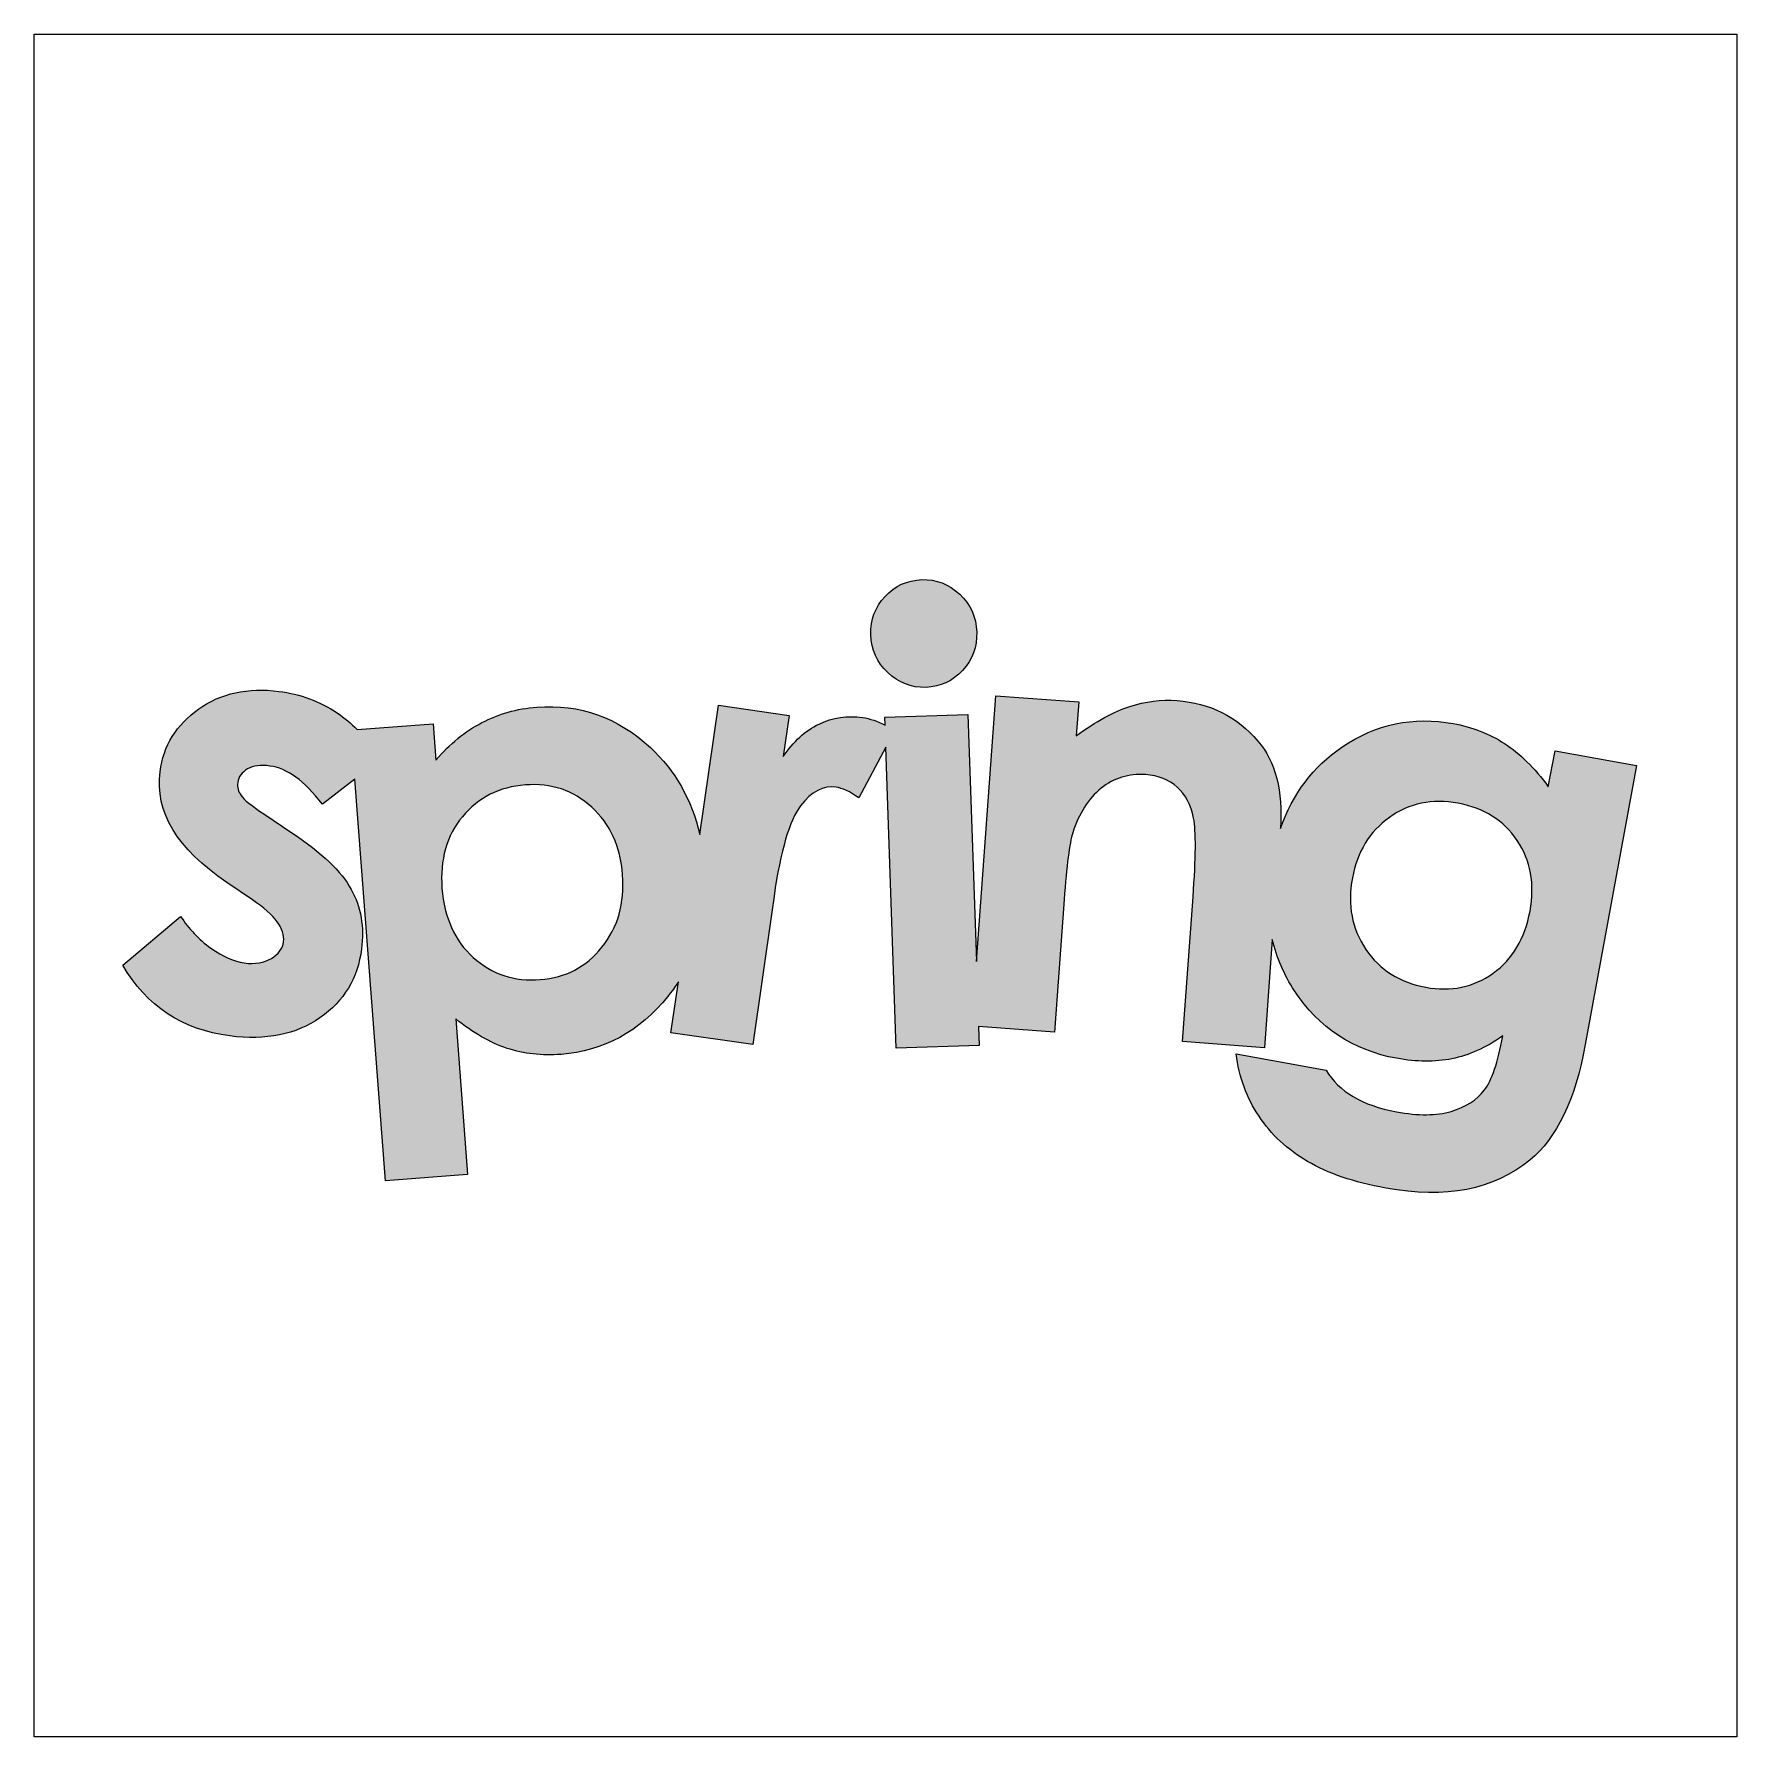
# Model space of a CAD drawing. Header units: inches. Extents: x 0 to 114, y 0 to 114.
import ezdxf

# ---------------------------------------------------------------- set-up
doc = ezdxf.new("R2010")
doc.units = ezdxf.units.IN
doc.header["$MEASUREMENT"] = 0
doc.layers.add('Image Background', color=7, linetype='Continuous')
doc.layers.add('Layer 1', color=7, linetype='Continuous')
picture_1 = doc.add_image_def('image1.png', size_in_pixel=(1350, 1350))

msp = doc.modelspace()

# ---------------------------------------------------------------- hatches: boundary and pattern name
at = {"layer": 'Layer 1', "true_color": 0xd98cbb}
h = msp.add_hatch(color=231, dxfattribs=at)
h.dxf.hatch_style = 2
edge = h.paths.add_edge_path()
edge.add_spline(control_points=[(59.87, 70.45), (60.84, 70.49), (61.65, 70.86), (62.32, 71.59), (62.99, 72.31), (63.3, 73.17), (63.27, 74.16), (63.24, 75.17), (62.86, 76.02), (62.13, 76.7), (61.41, 77.38), (60.56, 77.71), (59.58, 77.68), (58.61, 77.64), (57.78, 77.27), (57.12, 76.55), (56.45, 75.83), (56.13, 74.98), (56.16, 74), (56.2, 72.98), (56.58, 72.13), (57.3, 71.44), (58.02, 70.75), (58.88, 70.42), (59.87, 70.45)], knot_values=[0, 0, 0, 0, 1, 1, 1, 2, 2, 2, 3, 3, 3, 4, 4, 4, 5, 5, 5, 6, 6, 6, 7, 7, 7, 8, 8, 8, 8], degree=3, periodic=1)
h = msp.add_hatch(color=231, dxfattribs=at)
h.dxf.hatch_style = 2
edge = h.paths.add_edge_path()
edge.add_spline(control_points=[(102.09, 66.19), (102.09, 66.19), (101.64, 63.78), (101.64, 63.78), (100.71, 65.05), (99.73, 66.01), (98.7, 66.68), (97.67, 67.34), (96.52, 67.79), (95.26, 68.02), (92.57, 68.51), (90.08, 67.99), (87.79, 66.44), (85.86, 65.13), (84.48, 63.31), (83.66, 60.98), (83.83, 63.5), (83.33, 65.45), (82.15, 66.84), (80.73, 68.49), (78.92, 69.4), (76.73, 69.56), (75.66, 69.64), (74.6, 69.51), (73.54, 69.17), (72.49, 68.82), (71.29, 68.17), (69.95, 67.2), (69.95, 67.2), (70.12, 69.47), (70.12, 69.47), (70.12, 69.47), (64.56, 69.88), (64.56, 69.88), (64.56, 69.88), (63.25, 52.04), (63.25, 52.04), (63.25, 52.04), (62.68, 68.63), (62.68, 68.63), (62.68, 68.63), (57.11, 68.44), (57.11, 68.44), (57.11, 68.44), (57.13, 67.91), (57.13, 67.91), (56.62, 68.18), (56.11, 68.35), (55.61, 68.43), (54.6, 68.57), (53.62, 68.43), (52.69, 67.99), (51.76, 67.54), (50.96, 66.81), (50.29, 65.8), (50.29, 65.8), (50.69, 68.57), (50.69, 68.57), (50.69, 68.57), (45.95, 69.26), (45.95, 69.26), (45.95, 69.26), (44.69, 60.57), (44.69, 60.57), (44.14, 62.92), (43.03, 64.86), (41.37, 66.41), (39.18, 68.44), (36.64, 69.34), (33.74, 69.12), (32.41, 69.02), (31.18, 68.67), (30.06, 68.08), (28.93, 67.49), (27.9, 66.65), (26.97, 65.57), (26.97, 65.57), (26.78, 68.01), (26.78, 68.01), (26.78, 68.01), (21.69, 67.62), (21.69, 67.62), (21.28, 68.03), (20.84, 68.39), (20.36, 68.72), (19.18, 69.51), (17.87, 70), (16.44, 70.18), (14.35, 70.45), (12.55, 70.06), (11.05, 69), (9.55, 67.93), (8.68, 66.53), (8.46, 64.79), (8.11, 62.09), (9.6, 59.61), (12.93, 57.36), (12.93, 57.36), (14.67, 56.18), (14.67, 56.18), (16.17, 55.17), (16.86, 54.23), (16.75, 53.38), (16.69, 52.92), (16.42, 52.55), (15.93, 52.25), (15.44, 51.96), (14.83, 51.86), (14.1, 51.95), (13.42, 52.04), (12.68, 52.38), (11.87, 52.95), (11.06, 53.53), (10.38, 54.24), (9.83, 55.08), (9.83, 55.08), (5.95, 51.81), (5.95, 51.81), (7.54, 49.06), (9.94, 47.47), (13.15, 47.05), (15.57, 46.74), (17.58, 47.15), (19.19, 48.27), (20.8, 49.39), (21.73, 50.93), (21.98, 52.89), (22.17, 54.36), (21.94, 55.7), (21.29, 56.89), (20.63, 58.09), (19.31, 59.35), (17.31, 60.68), (17.31, 60.68), (15.42, 61.95), (15.42, 61.95), (14.6, 62.5), (14.09, 62.91), (13.9, 63.19), (13.71, 63.47), (13.63, 63.76), (13.67, 64.05), (13.72, 64.45), (13.94, 64.75), (14.33, 64.97), (14.71, 65.19), (15.21, 65.26), (15.83, 65.17), (16.97, 65.03), (18.14, 64.18), (19.35, 62.62), (19.35, 62.62), (21.52, 64.29), (21.52, 64.29), (21.52, 64.29), (23.58, 37.33), (23.58, 37.33), (23.58, 37.33), (29.1, 37.75), (29.1, 37.75), (29.1, 37.75), (28.3, 48.2), (28.3, 48.2), (29.47, 47.25), (30.62, 46.59), (31.75, 46.22), (32.89, 45.85), (34.09, 45.72), (35.37, 45.81), (38.23, 46.03), (40.62, 47.33), (42.54, 49.71), (42.8, 50.03), (43.03, 50.35), (43.25, 50.68), (43.25, 50.68), (42.75, 47.27), (42.75, 47.27), (42.75, 47.27), (48.24, 46.47), (48.24, 46.47), (48.24, 46.47), (49.53, 55.36), (49.53, 55.36), (49.53, 55.36), (49.67, 56.44), (49.67, 56.44), (50.11, 59.51), (50.71, 61.53), (51.45, 62.49), (52.19, 63.46), (52.98, 63.88), (53.83, 63.75), (54.25, 63.69), (54.76, 63.45), (55.36, 63.03), (55.36, 63.03), (57.18, 66.43), (57.18, 66.43), (57.18, 66.43), (57.87, 46.23), (57.87, 46.23), (57.87, 46.23), (63.44, 46.42), (63.44, 46.42), (63.44, 46.42), (63.4, 47.68), (63.4, 47.68), (63.4, 47.68), (68.49, 47.3), (68.49, 47.3), (68.49, 47.3), (69.14, 56.2), (69.14, 56.2), (69.31, 58.5), (69.5, 60), (69.72, 60.68), (70.13, 61.98), (70.76, 62.98), (71.62, 63.68), (72.49, 64.37), (73.48, 64.67), (74.6, 64.59), (75.47, 64.53), (76.18, 64.25), (76.73, 63.75), (77.29, 63.25), (77.65, 62.56), (77.83, 61.67), (78, 60.79), (77.99, 59.02), (77.79, 56.38), (77.79, 56.38), (77.08, 46.67), (77.08, 46.67), (77.08, 46.67), (82.58, 46.26), (82.58, 46.26), (82.58, 46.26), (83.11, 53.53), (83.11, 53.53), (83.4, 52.31), (83.9, 51.16), (84.61, 50.08), (86.24, 47.6), (88.53, 46.08), (91.46, 45.55), (92.8, 45.3), (94.03, 45.3), (95.17, 45.52), (96.3, 45.75), (97.44, 46.26), (98.58, 47.05), (98.26, 45.28), (97.85, 44.07), (97.34, 43.41), (96.84, 42.76), (96.1, 42.28), (95.12, 41.99), (94.14, 41.7), (92.92, 41.69), (91.44, 41.96), (90.29, 42.17), (89.33, 42.51), (88.54, 42.98), (87.75, 43.45), (87.15, 44.04), (86.73, 44.75), (86.73, 44.75), (80.68, 45.86), (80.68, 45.86), (80.89, 44.28), (81.4, 42.89), (82.22, 41.66), (83.03, 40.44), (84.12, 39.43), (85.48, 38.63), (86.84, 37.83), (88.59, 37.23), (90.73, 36.84), (94.75, 36.1), (97.97, 36.73), (100.4, 38.72), (102.2, 40.19), (103.44, 42.78), (104.12, 46.47), (104.12, 46.47), (107.55, 65.2), (107.55, 65.2), (107.55, 65.2), (102.09, 66.19), (102.09, 66.19)], knot_values=[0, 0, 0, 0, 1, 1, 1, 2, 2, 2, 3, 3, 3, 4, 4, 4, 5, 5, 5, 6, 6, 6, 7, 7, 7, 8, 8, 8, 9, 9, 9, 10, 10, 10, 11, 11, 11, 12, 12, 12, 13, 13, 13, 14, 14, 14, 15, 15, 15, 16, 16, 16, 17, 17, 17, 18, 18, 18, 19, 19, 19, 20, 20, 20, 21, 21, 21, 22, 22, 22, 23, 23, 23, 24, 24, 24, 25, 25, 25, 26, 26, 26, 27, 27, 27, 28, 28, 28, 29, 29, 29, 30, 30, 30, 31, 31, 31, 32, 32, 32, 33, 33, 33, 34, 34, 34, 35, 35, 35, 36, 36, 36, 37, 37, 37, 38, 38, 38, 39, 39, 39, 40, 40, 40, 41, 41, 41, 42, 42, 42, 43, 43, 43, 44, 44, 44, 45, 45, 45, 46, 46, 46, 47, 47, 47, 48, 48, 48, 49, 49, 49, 50, 50, 50, 51, 51, 51, 52, 52, 52, 53, 53, 53, 54, 54, 54, 55, 55, 55, 56, 56, 56, 57, 57, 57, 58, 58, 58, 59, 59, 59, 60, 60, 60, 61, 61, 61, 62, 62, 62, 63, 63, 63, 64, 64, 64, 65, 65, 65, 66, 66, 66, 67, 67, 67, 68, 68, 68, 69, 69, 69, 70, 70, 70, 71, 71, 71, 72, 72, 72, 73, 73, 73, 74, 74, 74, 75, 75, 75, 76, 76, 76, 77, 77, 77, 78, 78, 78, 79, 79, 79, 80, 80, 80, 81, 81, 81, 82, 82, 82, 83, 83, 83, 84, 84, 84, 85, 85, 85, 86, 86, 86, 87, 87, 87, 88, 88, 88, 89, 89, 89, 90, 90, 90, 91, 91, 91, 92, 92, 92, 93, 93, 93, 94, 94, 94, 95, 95, 95, 96, 96, 96, 97, 97, 97, 97], degree=3, periodic=1)
edge = h.paths.add_edge_path()
edge.add_spline(control_points=[(38.12, 53.01), (37.06, 51.68), (35.68, 50.96), (33.98, 50.83), (32.23, 50.69), (30.73, 51.19), (29.48, 52.32), (28.23, 53.44), (27.54, 54.99), (27.38, 56.96), (27.24, 58.89), (27.69, 60.49), (28.76, 61.77), (29.82, 63.06), (31.23, 63.77), (32.98, 63.9), (34.71, 64.03), (36.2, 63.54), (37.43, 62.41), (38.67, 61.28), (39.36, 59.77), (39.5, 57.87), (39.65, 55.95), (39.19, 54.33), (38.12, 53.01)], knot_values=[0, 0, 0, 0, 1, 1, 1, 2, 2, 2, 3, 3, 3, 4, 4, 4, 5, 5, 5, 6, 6, 6, 7, 7, 7, 8, 8, 8, 8], degree=3, periodic=1)
edge = h.paths.add_edge_path()
edge.add_spline(control_points=[(100.41, 55.43), (100.07, 53.59), (99.24, 52.19), (97.93, 51.26), (96.62, 50.32), (95.11, 50.01), (93.41, 50.32), (91.67, 50.64), (90.33, 51.48), (89.39, 52.86), (88.46, 54.24), (88.15, 55.83), (88.49, 57.66), (88.81, 59.41), (89.64, 60.76), (90.97, 61.72), (92.31, 62.67), (93.84, 62.99), (95.57, 62.67), (97.32, 62.35), (98.65, 61.52), (99.55, 60.18), (100.46, 58.84), (100.74, 57.26), (100.41, 55.43)], knot_values=[0, 0, 0, 0, 1, 1, 1, 2, 2, 2, 3, 3, 3, 4, 4, 4, 5, 5, 5, 6, 6, 6, 7, 7, 7, 8, 8, 8, 8], degree=3, periodic=1)

# ---------------------------------------------------------------- linework, layer by layer
at = {"layer": 'Layer 1', "lineweight": 0}
for points, knots in [([(59.87, 70.45), (60.84, 70.49), (61.65, 70.86), (62.32, 71.59), (62.99, 72.31), (63.3, 73.17), (63.27, 74.16), (63.24, 75.17), (62.86, 76.02), (62.13, 76.7), (61.41, 77.38), (60.56, 77.71), (59.58, 77.68), (58.61, 77.64), (57.78, 77.27), (57.12, 76.55), (56.45, 75.83), (56.13, 74.98), (56.16, 74), (56.2, 72.98), (56.58, 72.13), (57.3, 71.44), (58.02, 70.75), (58.88, 70.42), (59.87, 70.45)], [0, 0, 0, 0, 1, 1, 1, 2, 2, 2, 3, 3, 3, 4, 4, 4, 5, 5, 5, 6, 6, 6, 7, 7, 7, 8, 8, 8, 8]), ([(102.09, 66.19), (102.09, 66.19), (101.64, 63.78), (101.64, 63.78), (100.71, 65.05), (99.73, 66.01), (98.7, 66.68), (97.67, 67.34), (96.52, 67.79), (95.26, 68.02), (92.57, 68.51), (90.08, 67.99), (87.79, 66.44), (85.86, 65.13), (84.48, 63.31), (83.66, 60.98), (83.83, 63.5), (83.33, 65.45), (82.15, 66.84), (80.73, 68.49), (78.92, 69.4), (76.73, 69.56), (75.66, 69.64), (74.6, 69.51), (73.54, 69.17), (72.49, 68.82), (71.29, 68.17), (69.95, 67.2), (69.95, 67.2), (70.12, 69.47), (70.12, 69.47), (70.12, 69.47), (64.56, 69.88), (64.56, 69.88), (64.56, 69.88), (63.25, 52.04), (63.25, 52.04), (63.25, 52.04), (62.68, 68.63), (62.68, 68.63), (62.68, 68.63), (57.11, 68.44), (57.11, 68.44), (57.11, 68.44), (57.13, 67.91), (57.13, 67.91), (56.62, 68.18), (56.11, 68.35), (55.61, 68.43), (54.6, 68.57), (53.62, 68.43), (52.69, 67.99), (51.76, 67.54), (50.96, 66.81), (50.29, 65.8), (50.29, 65.8), (50.69, 68.57), (50.69, 68.57), (50.69, 68.57), (45.95, 69.26), (45.95, 69.26), (45.95, 69.26), (44.69, 60.57), (44.69, 60.57), (44.14, 62.92), (43.03, 64.86), (41.37, 66.41), (39.18, 68.44), (36.64, 69.34), (33.74, 69.12), (32.41, 69.02), (31.18, 68.67), (30.06, 68.08), (28.93, 67.49), (27.9, 66.65), (26.97, 65.57), (26.97, 65.57), (26.78, 68.01), (26.78, 68.01), (26.78, 68.01), (21.69, 67.62), (21.69, 67.62), (21.28, 68.03), (20.84, 68.39), (20.36, 68.72), (19.18, 69.51), (17.87, 70), (16.44, 70.18), (14.35, 70.45), (12.55, 70.06), (11.05, 69), (9.55, 67.93), (8.68, 66.53), (8.46, 64.79), (8.11, 62.09), (9.6, 59.61), (12.93, 57.36), (12.93, 57.36), (14.67, 56.18), (14.67, 56.18), (16.17, 55.17), (16.86, 54.23), (16.75, 53.38), (16.69, 52.92), (16.42, 52.55), (15.93, 52.25), (15.44, 51.96), (14.83, 51.86), (14.1, 51.95), (13.42, 52.04), (12.68, 52.38), (11.87, 52.95), (11.06, 53.53), (10.38, 54.24), (9.83, 55.08), (9.83, 55.08), (5.95, 51.81), (5.95, 51.81), (7.54, 49.06), (9.94, 47.47), (13.15, 47.05), (15.57, 46.74), (17.58, 47.15), (19.19, 48.27), (20.8, 49.39), (21.73, 50.93), (21.98, 52.89), (22.17, 54.36), (21.94, 55.7), (21.29, 56.89), (20.63, 58.09), (19.31, 59.35), (17.31, 60.68), (17.31, 60.68), (15.42, 61.95), (15.42, 61.95), (14.6, 62.5), (14.09, 62.91), (13.9, 63.19), (13.71, 63.47), (13.63, 63.76), (13.67, 64.05), (13.72, 64.45), (13.94, 64.75), (14.33, 64.97), (14.71, 65.19), (15.21, 65.26), (15.83, 65.17), (16.97, 65.03), (18.14, 64.18), (19.35, 62.62), (19.35, 62.62), (21.52, 64.29), (21.52, 64.29), (21.52, 64.29), (23.58, 37.33), (23.58, 37.33), (23.58, 37.33), (29.1, 37.75), (29.1, 37.75), (29.1, 37.75), (28.3, 48.2), (28.3, 48.2), (29.47, 47.25), (30.62, 46.59), (31.75, 46.22), (32.89, 45.85), (34.09, 45.72), (35.37, 45.81), (38.23, 46.03), (40.62, 47.33), (42.54, 49.71), (42.8, 50.03), (43.03, 50.35), (43.25, 50.68), (43.25, 50.68), (42.75, 47.27), (42.75, 47.27), (42.75, 47.27), (48.24, 46.47), (48.24, 46.47), (48.24, 46.47), (49.53, 55.36), (49.53, 55.36), (49.53, 55.36), (49.67, 56.44), (49.67, 56.44), (50.11, 59.51), (50.71, 61.53), (51.45, 62.49), (52.19, 63.46), (52.98, 63.88), (53.83, 63.75), (54.25, 63.69), (54.76, 63.45), (55.36, 63.03), (55.36, 63.03), (57.18, 66.43), (57.18, 66.43), (57.18, 66.43), (57.87, 46.23), (57.87, 46.23), (57.87, 46.23), (63.44, 46.42), (63.44, 46.42), (63.44, 46.42), (63.4, 47.68), (63.4, 47.68), (63.4, 47.68), (68.49, 47.3), (68.49, 47.3), (68.49, 47.3), (69.14, 56.2), (69.14, 56.2), (69.31, 58.5), (69.5, 60), (69.72, 60.68), (70.13, 61.98), (70.76, 62.98), (71.62, 63.68), (72.49, 64.37), (73.48, 64.67), (74.6, 64.59), (75.47, 64.53), (76.18, 64.25), (76.73, 63.75), (77.29, 63.25), (77.65, 62.56), (77.83, 61.67), (78, 60.79), (77.99, 59.02), (77.79, 56.38), (77.79, 56.38), (77.08, 46.67), (77.08, 46.67), (77.08, 46.67), (82.58, 46.26), (82.58, 46.26), (82.58, 46.26), (83.11, 53.53), (83.11, 53.53), (83.4, 52.31), (83.9, 51.16), (84.61, 50.08), (86.24, 47.6), (88.53, 46.08), (91.46, 45.55), (92.8, 45.3), (94.03, 45.3), (95.17, 45.52), (96.3, 45.75), (97.44, 46.26), (98.58, 47.05), (98.26, 45.28), (97.85, 44.07), (97.34, 43.41), (96.84, 42.76), (96.1, 42.28), (95.12, 41.99), (94.14, 41.7), (92.92, 41.69), (91.44, 41.96), (90.29, 42.17), (89.33, 42.51), (88.54, 42.98), (87.75, 43.45), (87.15, 44.04), (86.73, 44.75), (86.73, 44.75), (80.68, 45.86), (80.68, 45.86), (80.89, 44.28), (81.4, 42.89), (82.22, 41.66), (83.03, 40.44), (84.12, 39.43), (85.48, 38.63), (86.84, 37.83), (88.59, 37.23), (90.73, 36.84), (94.75, 36.1), (97.97, 36.73), (100.4, 38.72), (102.2, 40.19), (103.44, 42.78), (104.12, 46.47), (104.12, 46.47), (107.55, 65.2), (107.55, 65.2), (107.55, 65.2), (102.09, 66.19), (102.09, 66.19)], [0, 0, 0, 0, 1, 1, 1, 2, 2, 2, 3, 3, 3, 4, 4, 4, 5, 5, 5, 6, 6, 6, 7, 7, 7, 8, 8, 8, 9, 9, 9, 10, 10, 10, 11, 11, 11, 12, 12, 12, 13, 13, 13, 14, 14, 14, 15, 15, 15, 16, 16, 16, 17, 17, 17, 18, 18, 18, 19, 19, 19, 20, 20, 20, 21, 21, 21, 22, 22, 22, 23, 23, 23, 24, 24, 24, 25, 25, 25, 26, 26, 26, 27, 27, 27, 28, 28, 28, 29, 29, 29, 30, 30, 30, 31, 31, 31, 32, 32, 32, 33, 33, 33, 34, 34, 34, 35, 35, 35, 36, 36, 36, 37, 37, 37, 38, 38, 38, 39, 39, 39, 40, 40, 40, 41, 41, 41, 42, 42, 42, 43, 43, 43, 44, 44, 44, 45, 45, 45, 46, 46, 46, 47, 47, 47, 48, 48, 48, 49, 49, 49, 50, 50, 50, 51, 51, 51, 52, 52, 52, 53, 53, 53, 54, 54, 54, 55, 55, 55, 56, 56, 56, 57, 57, 57, 58, 58, 58, 59, 59, 59, 60, 60, 60, 61, 61, 61, 62, 62, 62, 63, 63, 63, 64, 64, 64, 65, 65, 65, 66, 66, 66, 67, 67, 67, 68, 68, 68, 69, 69, 69, 70, 70, 70, 71, 71, 71, 72, 72, 72, 73, 73, 73, 74, 74, 74, 75, 75, 75, 76, 76, 76, 77, 77, 77, 78, 78, 78, 79, 79, 79, 80, 80, 80, 81, 81, 81, 82, 82, 82, 83, 83, 83, 84, 84, 84, 85, 85, 85, 86, 86, 86, 87, 87, 87, 88, 88, 88, 89, 89, 89, 90, 90, 90, 91, 91, 91, 92, 92, 92, 93, 93, 93, 94, 94, 94, 95, 95, 95, 96, 96, 96, 97, 97, 97, 97]), ([(38.12, 53.01), (37.06, 51.68), (35.68, 50.96), (33.98, 50.83), (32.23, 50.69), (30.73, 51.19), (29.48, 52.32), (28.23, 53.44), (27.54, 54.99), (27.38, 56.96), (27.24, 58.89), (27.69, 60.49), (28.76, 61.77), (29.82, 63.06), (31.23, 63.77), (32.98, 63.9), (34.71, 64.03), (36.2, 63.54), (37.43, 62.41), (38.67, 61.28), (39.36, 59.77), (39.5, 57.87), (39.65, 55.95), (39.19, 54.33), (38.12, 53.01)], [0, 0, 0, 0, 1, 1, 1, 2, 2, 2, 3, 3, 3, 4, 4, 4, 5, 5, 5, 6, 6, 6, 7, 7, 7, 8, 8, 8, 8]), ([(100.41, 55.43), (100.07, 53.59), (99.24, 52.19), (97.93, 51.26), (96.62, 50.32), (95.11, 50.01), (93.41, 50.32), (91.67, 50.64), (90.33, 51.48), (89.39, 52.86), (88.46, 54.24), (88.15, 55.83), (88.49, 57.66), (88.81, 59.41), (89.64, 60.76), (90.97, 61.72), (92.31, 62.67), (93.84, 62.99), (95.57, 62.67), (97.32, 62.35), (98.65, 61.52), (99.55, 60.18), (100.46, 58.84), (100.74, 57.26), (100.41, 55.43)], [0, 0, 0, 0, 1, 1, 1, 2, 2, 2, 3, 3, 3, 4, 4, 4, 5, 5, 5, 6, 6, 6, 7, 7, 7, 8, 8, 8, 8])]:
    msp.add_open_spline(points, degree=3, knots=knots, dxfattribs=at)

# ---------------------------------------------------------------- pictures from other files: only their frames are drawn
at = {"layer": 'Image Background'}
image = msp.add_image(picture_1, insert=(0, 0), size_in_units=(114.3, 114.3), dxfattribs=at)

doc.saveas('drawing.dxf')
